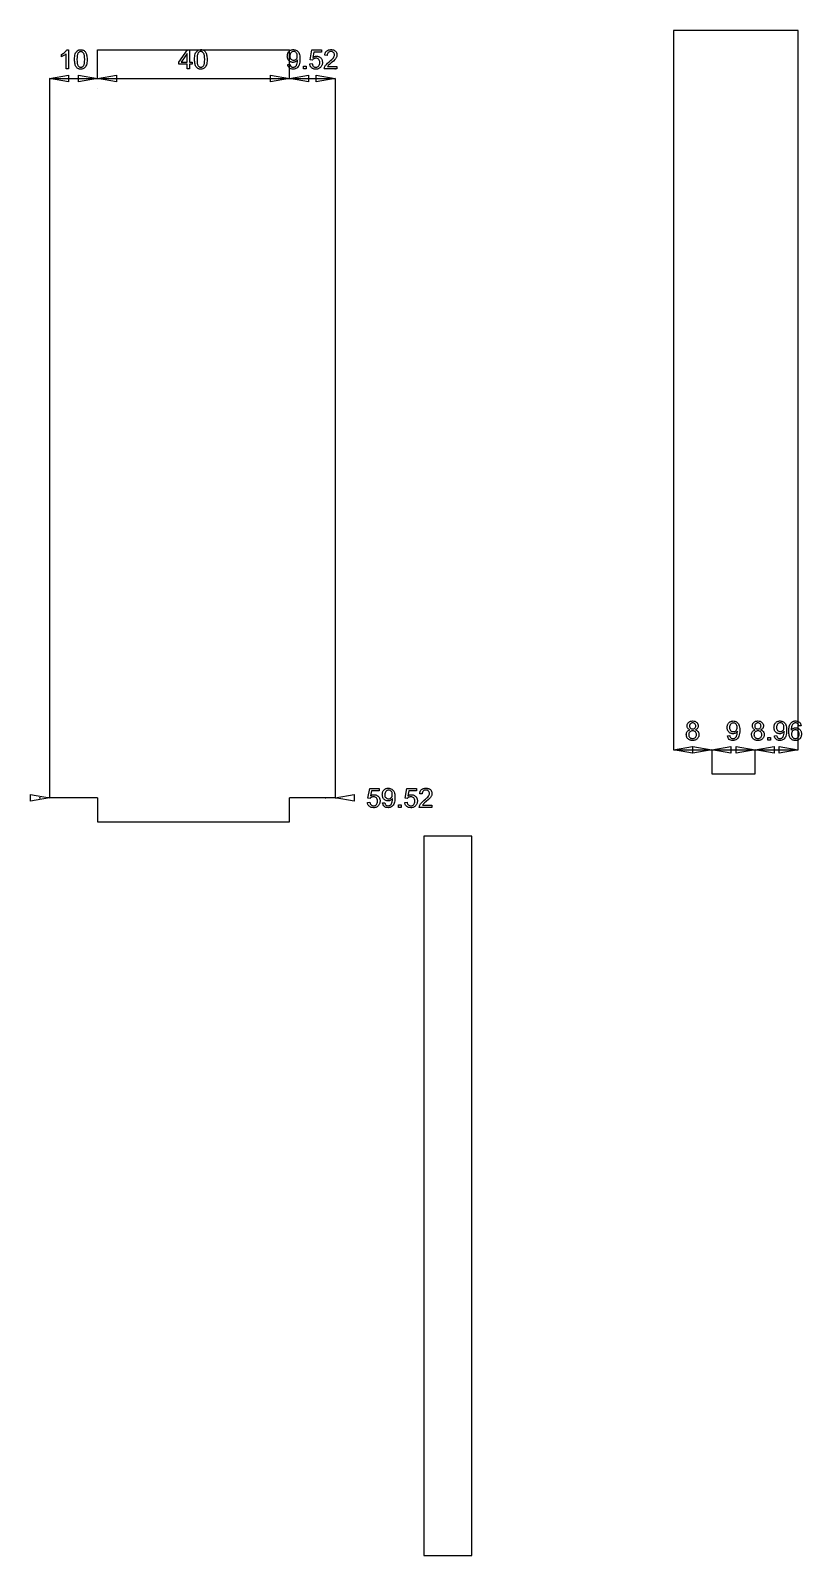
# Model space of a CAD drawing. Extents: x 314 to 1097, y 11 to 816.
# Drawn here: x 936.1 to 1096.7, y 492 to 810 of the extents above; entities that cross this region are included whole.
import ezdxf

# ---------------------------------------------------------------- set-up
doc = ezdxf.new("R2010")
doc.units = 0
doc.header["$LTSCALE"] = 10
doc.layers.add('Layer_1', color=7, linetype='CONTINUOUS')

msp = doc.modelspace()

# ---------------------------------------------------------------- linework, layer by layer
at = {"layer": 'Layer_1', "color": 7, "linetype": 'CONTINUOUS'}
for p, q in [((1070, 810), (1070, 660)), ((1095.96, 810), (1070, 810)), ((1095.96, 660), (1095.96, 810)), ((950, 800), (950, 806)), ((950, 806), (990, 806)), ((990, 800), (990, 806)), ((940, 800), (940, 650)), ((940, 800), (950, 800)), ((940, 799.99), (950, 799.99)), ((950, 800), (990, 800)), ((990, 800), (999.52, 800)), ((990, 800), (999.52, 800)), ((999.52, 800), (999.52, 650)), ((940, 798), (940, 797.99)), ((950, 797.99), (950, 798)), ((1070, 662), (1070, 662.01)), ((1078, 662.01), (1078, 662)), ((1087, 662), (1087, 662.01)), ((1095.96, 662.01), (1095.96, 662)), ((1070, 660.01), (1078, 660.01)), ((1070, 660), (1095.96, 660)), ((1078, 660), (1078, 655)), ((1078, 660), (1087, 660)), ((1087, 660.01), (1095.96, 660.01)), ((1087, 655), (1087, 660)), ((1078, 655), (1087, 655)), ((940, 650), (939.52, 650)), ((950, 650), (940, 650)), ((950, 650), (950, 645)), ((999.52, 650), (990, 650)), ((990, 645), (990, 650)), ((999.52, 650), (1000, 650)), ((950, 645), (990, 645)), ((1018, 642), (1018, 492)), ((1028, 642), (1018, 642)), ((1028, 492), (1028, 642)), ((1018, 492), (1028, 492))]:
    msp.add_line(p, q, dxfattribs=at)
at = {"layer": 'Layer_1', "color": 7, "linetype": 'CONTINUOUS', "flags": 128}
for points in [[(943.97, 801.99), (943.48, 801.99), (943.48, 805.12), (943.28, 804.95), (943.02, 804.78), (942.74, 804.63), (942.5, 804.53), (942.5, 805), (942.7, 805.1), (942.89, 805.21), (943.06, 805.34), (943.22, 805.47), (943.36, 805.61), (943.48, 805.74), (943.58, 805.87), (943.66, 806), (943.97, 806), (943.97, 801.99)], [(945.23, 803.96), (945.24, 804.3), (945.27, 804.6), (945.31, 804.87), (945.38, 805.1), (945.46, 805.31), (945.56, 805.49), (945.68, 805.64), (945.81, 805.77), (945.96, 805.87), (946.14, 805.95), (946.33, 805.99), (946.54, 806), (946.69, 806), (946.84, 805.97), (946.97, 805.93), (947.1, 805.87), (947.22, 805.8), (947.32, 805.72), (947.42, 805.62), (947.5, 805.5), (947.58, 805.37), (947.64, 805.23), (947.7, 805.07), (947.75, 804.91), (947.79, 804.72), (947.82, 804.49), (947.83, 804.24), (947.84, 803.96), (947.83, 803.63), (947.8, 803.32), (947.76, 803.06), (947.7, 802.82), (947.61, 802.62), (947.52, 802.44), (947.4, 802.29), (947.26, 802.16), (947.11, 802.05), (946.94, 801.98), (946.75, 801.93), (946.54, 801.92), (946.4, 801.93), (946.26, 801.95), (946.14, 801.98), (946.02, 802.02), (945.91, 802.08), (945.81, 802.15), (945.71, 802.24), (945.63, 802.33), (945.53, 802.47), (945.45, 802.62), (945.39, 802.8), (945.33, 802.99), (945.29, 803.2), (945.26, 803.44), (945.24, 803.69), (945.23, 803.96)], [(945.74, 803.96), (945.75, 803.51), (945.79, 803.14), (945.83, 802.99), (945.87, 802.85), (945.91, 802.74), (945.97, 802.65), (946.09, 802.51), (946.16, 802.45), (946.22, 802.4), (946.3, 802.37), (946.37, 802.34), (946.45, 802.33), (946.54, 802.32), (946.62, 802.33), (946.7, 802.34), (946.77, 802.37), (946.85, 802.41), (946.92, 802.45), (946.98, 802.51), (947.11, 802.65), (947.16, 802.74), (947.21, 802.86), (947.25, 802.99), (947.28, 803.14), (947.32, 803.51), (947.34, 803.96), (947.32, 804.41), (947.28, 804.78), (947.25, 804.94), (947.21, 805.07), (947.16, 805.18), (947.11, 805.27), (946.98, 805.41), (946.92, 805.47), (946.85, 805.52), (946.77, 805.55), (946.7, 805.58), (946.61, 805.59), (946.53, 805.6), (946.37, 805.58), (946.23, 805.53), (946.1, 805.44), (945.99, 805.31), (945.93, 805.21), (945.88, 805.09), (945.84, 804.95), (945.8, 804.79), (945.77, 804.61), (945.75, 804.41), (945.74, 803.96)], [(968.7, 802), (968.7, 802.96), (966.96, 802.96), (966.96, 803.41), (968.79, 806), (969.19, 806), (969.19, 803.41), (969.73, 803.41), (969.73, 802.96), (969.19, 802.96), (969.19, 802), (968.7, 802)], [(968.7, 803.41), (968.7, 805.21), (967.45, 803.41), (968.7, 803.41)], [(970.23, 803.97), (970.24, 804.31), (970.27, 804.61), (970.31, 804.88), (970.38, 805.11), (970.46, 805.32), (970.56, 805.5), (970.68, 805.65), (970.81, 805.78), (970.96, 805.88), (971.14, 805.96), (971.33, 806), (971.54, 806.02), (971.69, 806.01), (971.84, 805.98), (971.97, 805.94), (972.1, 805.89), (972.22, 805.81), (972.32, 805.73), (972.42, 805.63), (972.5, 805.51), (972.58, 805.38), (972.64, 805.24), (972.7, 805.09), (972.75, 804.92), (972.79, 804.73), (972.82, 804.51), (972.83, 804.25), (972.84, 803.97), (972.83, 803.64), (972.8, 803.34), (972.76, 803.07), (972.7, 802.84), (972.61, 802.63), (972.52, 802.45), (972.4, 802.3), (972.26, 802.17), (972.11, 802.06), (971.94, 801.99), (971.75, 801.95), (971.54, 801.93), (971.4, 801.94), (971.26, 801.96), (971.14, 801.99), (971.02, 802.04), (970.91, 802.09), (970.81, 802.17), (970.71, 802.25), (970.63, 802.35), (970.53, 802.48), (970.45, 802.64), (970.39, 802.81), (970.33, 803), (970.29, 803.22), (970.26, 803.45), (970.24, 803.7), (970.23, 803.97)], [(970.74, 803.97), (970.75, 803.52), (970.79, 803.15), (970.83, 803), (970.87, 802.87), (970.91, 802.75), (970.97, 802.66), (971.09, 802.52), (971.16, 802.46), (971.22, 802.42), (971.3, 802.38), (971.37, 802.36), (971.45, 802.34), (971.54, 802.34), (971.62, 802.34), (971.7, 802.36), (971.77, 802.38), (971.85, 802.42), (971.92, 802.46), (971.98, 802.52), (972.11, 802.66), (972.16, 802.76), (972.21, 802.87), (972.25, 803), (972.28, 803.15), (972.32, 803.52), (972.34, 803.97), (972.32, 804.43), (972.28, 804.79), (972.25, 804.95), (972.21, 805.08), (972.16, 805.19), (972.11, 805.29), (971.98, 805.43), (971.92, 805.48), (971.85, 805.53), (971.77, 805.56), (971.7, 805.59), (971.61, 805.6), (971.53, 805.61), (971.37, 805.59), (971.23, 805.54), (971.1, 805.45), (970.99, 805.32), (970.93, 805.22), (970.88, 805.1), (970.84, 804.96), (970.8, 804.8), (970.77, 804.62), (970.75, 804.43), (970.74, 803.97)], [(989.63, 802.92), (990.1, 802.97), (990.14, 802.81), (990.19, 802.68), (990.25, 802.57), (990.33, 802.49), (990.42, 802.42), (990.52, 802.37), (990.64, 802.34), (990.76, 802.34), (990.87, 802.34), (990.98, 802.36), (991.07, 802.39), (991.16, 802.44), (991.24, 802.5), (991.31, 802.56), (991.38, 802.63), (991.44, 802.72), (991.49, 802.81), (991.54, 802.92), (991.62, 803.18), (991.68, 803.48), (991.7, 803.78), (991.69, 803.88), (991.61, 803.77), (991.52, 803.67), (991.41, 803.58), (991.29, 803.5), (991.16, 803.44), (991.03, 803.39), (990.88, 803.37), (990.74, 803.36), (990.62, 803.36), (990.5, 803.38), (990.39, 803.41), (990.28, 803.45), (990.18, 803.5), (990.08, 803.56), (989.99, 803.63), (989.9, 803.72), (989.82, 803.81), (989.75, 803.91), (989.69, 804.02), (989.64, 804.13), (989.6, 804.26), (989.58, 804.39), (989.56, 804.52), (989.55, 804.67), (989.56, 804.81), (989.58, 804.96), (989.6, 805.09), (989.64, 805.21), (989.69, 805.33), (989.76, 805.44), (989.83, 805.55), (989.91, 805.65), (990.01, 805.73), (990.1, 805.81), (990.21, 805.87), (990.32, 805.92), (990.43, 805.96), (990.55, 805.99), (990.68, 806.01), (990.81, 806.02), (991, 806), (991.19, 805.96), (991.36, 805.9), (991.53, 805.81), (991.68, 805.69), (991.81, 805.55), (991.92, 805.39), (992.02, 805.21), (992.09, 804.99), (992.14, 804.73), (992.17, 804.43), (992.18, 804.08), (992.17, 803.72), (992.14, 803.39), (992.09, 803.11), (992.02, 802.86), (991.92, 802.65), (991.81, 802.46), (991.68, 802.3), (991.52, 802.17), (991.35, 802.07), (991.17, 801.99), (990.97, 801.95), (990.75, 801.93), (990.53, 801.95), (990.33, 802), (990.14, 802.08), (989.99, 802.19), (989.85, 802.34), (989.75, 802.51), (989.67, 802.7), (989.63, 802.92)], [(991.64, 804.69), (991.62, 804.89), (991.58, 805.07), (991.51, 805.23), (991.41, 805.36), (991.3, 805.47), (991.17, 805.55), (991.02, 805.59), (990.87, 805.61), (990.71, 805.59), (990.57, 805.54), (990.43, 805.46), (990.3, 805.34), (990.2, 805.2), (990.12, 805.04), (990.07, 804.85), (990.06, 804.65), (990.07, 804.47), (990.12, 804.3), (990.19, 804.16), (990.29, 804.03), (990.41, 803.92), (990.55, 803.85), (990.7, 803.8), (990.86, 803.79), (991.02, 803.8), (991.17, 803.85), (991.3, 803.92), (991.42, 804.03), (991.52, 804.16), (991.58, 804.31), (991.62, 804.49), (991.64, 804.69)], [(994.21, 803.05), (994.73, 803.09), (994.77, 802.91), (994.83, 802.76), (994.9, 802.63), (995, 802.53), (995.11, 802.44), (995.23, 802.38), (995.36, 802.35), (995.5, 802.34), (995.67, 802.35), (995.83, 802.4), (995.97, 802.49), (996.1, 802.6), (996.21, 802.75), (996.28, 802.91), (996.33, 803.1), (996.35, 803.31), (996.33, 803.51), (996.29, 803.69), (996.21, 803.84), (996.11, 803.98), (995.98, 804.08), (995.84, 804.16), (995.67, 804.2), (995.49, 804.22), (995.38, 804.21), (995.27, 804.19), (995.16, 804.16), (995.06, 804.11), (994.97, 804.05), (994.89, 803.99), (994.82, 803.91), (994.76, 803.83), (994.3, 803.89), (994.69, 805.95), (996.68, 805.95), (996.68, 805.48), (995.08, 805.48), (994.87, 804.4), (995.05, 804.51), (995.24, 804.59), (995.43, 804.64), (995.62, 804.65), (995.75, 804.65), (995.87, 804.63), (995.99, 804.6), (996.11, 804.56), (996.21, 804.51), (996.32, 804.45), (996.41, 804.37), (996.51, 804.29), (996.59, 804.2), (996.66, 804.09), (996.73, 803.99), (996.78, 803.87), (996.82, 803.75), (996.84, 803.63), (996.86, 803.5), (996.87, 803.36), (996.86, 803.22), (996.85, 803.09), (996.82, 802.97), (996.79, 802.85), (996.74, 802.73), (996.69, 802.62), (996.62, 802.52), (996.55, 802.42), (996.45, 802.3), (996.34, 802.2), (996.22, 802.12), (996.09, 802.05), (995.96, 802), (995.81, 801.96), (995.66, 801.94), (995.5, 801.93), (995.24, 801.95), (995.12, 801.97), (995, 802.01), (994.9, 802.05), (994.79, 802.1), (994.7, 802.17), (994.61, 802.24), (994.53, 802.32), (994.45, 802.4), (994.39, 802.49), (994.34, 802.59), (994.29, 802.7), (994.26, 802.81), (994.23, 802.92), (994.21, 803.05)], [(999.9, 802.47), (999.9, 802), (997.26, 802), (997.27, 802.17), (997.32, 802.34), (997.37, 802.48), (997.45, 802.61), (997.54, 802.74), (997.64, 802.87), (997.76, 803.01), (997.91, 803.16), (998.28, 803.48), (998.58, 803.73), (998.83, 803.96), (999.02, 804.16), (999.16, 804.33), (999.26, 804.48), (999.34, 804.63), (999.38, 804.78), (999.39, 804.92), (999.38, 805.06), (999.34, 805.19), (999.28, 805.3), (999.18, 805.41), (999.07, 805.5), (998.94, 805.56), (998.8, 805.6), (998.64, 805.61), (998.47, 805.6), (998.32, 805.56), (998.19, 805.49), (998.07, 805.4), (997.98, 805.28), (997.91, 805.14), (997.87, 804.99), (997.86, 804.81), (997.35, 804.86), (997.37, 805), (997.4, 805.13), (997.43, 805.25), (997.48, 805.36), (997.53, 805.46), (997.59, 805.56), (997.66, 805.64), (997.74, 805.72), (997.83, 805.79), (997.93, 805.85), (998.03, 805.9), (998.14, 805.94), (998.26, 805.97), (998.38, 806), (998.65, 806.02), (998.79, 806.01), (998.92, 806), (999.05, 805.97), (999.17, 805.94), (999.28, 805.89), (999.38, 805.84), (999.47, 805.77), (999.56, 805.7), (999.64, 805.61), (999.71, 805.53), (999.77, 805.44), (999.81, 805.34), (999.85, 805.24), (999.88, 805.13), (999.89, 805.02), (999.9, 804.91), (999.89, 804.79), (999.87, 804.67), (999.84, 804.55), (999.8, 804.43), (999.74, 804.32), (999.67, 804.2), (999.58, 804.07), (999.47, 803.95), (999.17, 803.64), (998.72, 803.24), (998.35, 802.93), (998.15, 802.74), (998.03, 802.61), (997.94, 802.47), (999.9, 802.47)], [(992.94, 802), (992.94, 802.56), (993.5, 802.56), (993.5, 802), (992.94, 802)], [(940, 799.99), (943.94, 800.68), (943.94, 799.29), (940, 799.99)], [(950, 799.99), (946.06, 799.29), (946.06, 800.68), (950, 799.99)], [(950, 800), (953.94, 800.69), (953.94, 799.31), (950, 800)], [(990, 800), (986.06, 799.31), (986.06, 800.69), (990, 800)], [(990, 800), (993.94, 800.69), (993.94, 799.31), (990, 800)], [(999.52, 800), (995.58, 799.31), (995.58, 800.69), (999.52, 800)], [(1073.43, 664.18), (1073.29, 664.24), (1073.17, 664.31), (1073.06, 664.4), (1072.98, 664.5), (1072.92, 664.6), (1072.87, 664.72), (1072.84, 664.85), (1072.83, 664.99), (1072.84, 665.1), (1072.85, 665.2), (1072.88, 665.3), (1072.91, 665.39), (1072.96, 665.48), (1073.01, 665.57), (1073.07, 665.65), (1073.15, 665.73), (1073.23, 665.8), (1073.32, 665.86), (1073.41, 665.91), (1073.51, 665.95), (1073.62, 665.98), (1073.73, 666), (1073.98, 666.02), (1074.23, 666), (1074.35, 665.98), (1074.45, 665.95), (1074.56, 665.9), (1074.65, 665.85), (1074.74, 665.79), (1074.83, 665.72), (1074.9, 665.64), (1074.97, 665.56), (1075.02, 665.47), (1075.06, 665.38), (1075.1, 665.29), (1075.12, 665.19), (1075.14, 665.09), (1075.14, 664.98), (1075.14, 664.84), (1075.11, 664.72), (1075.06, 664.6), (1075, 664.49), (1074.92, 664.4), (1074.81, 664.31), (1074.69, 664.24), (1074.56, 664.18), (1074.73, 664.11), (1074.88, 664.02), (1075.01, 663.91), (1075.12, 663.79), (1075.2, 663.65), (1075.26, 663.5), (1075.3, 663.33), (1075.31, 663.15), (1075.3, 663.02), (1075.29, 662.9), (1075.26, 662.79), (1075.22, 662.68), (1075.17, 662.57), (1075.1, 662.47), (1075.03, 662.38), (1074.95, 662.29), (1074.85, 662.21), (1074.75, 662.14), (1074.64, 662.08), (1074.53, 662.03), (1074.4, 661.99), (1074.27, 661.96), (1074.13, 661.94), (1073.99, 661.94), (1073.85, 661.94), (1073.71, 661.96), (1073.58, 661.99), (1073.46, 662.03), (1073.34, 662.08), (1073.23, 662.14), (1073.13, 662.21), (1073.04, 662.29), (1072.95, 662.38), (1072.88, 662.48), (1072.81, 662.58), (1072.76, 662.68), (1072.72, 662.8), (1072.7, 662.91), (1072.68, 663.04), (1072.67, 663.16), (1072.68, 663.35), (1072.72, 663.52), (1072.78, 663.68), (1072.87, 663.82), (1072.98, 663.94), (1073.11, 664.04), (1073.26, 664.12), (1073.43, 664.18)], [(1073.34, 665.01), (1073.35, 664.87), (1073.38, 664.75), (1073.44, 664.64), (1073.52, 664.54), (1073.62, 664.47), (1073.73, 664.41), (1073.85, 664.38), (1073.99, 664.36), (1074.13, 664.38), (1074.25, 664.41), (1074.36, 664.46), (1074.46, 664.54), (1074.54, 664.64), (1074.59, 664.74), (1074.63, 664.86), (1074.64, 664.98), (1074.63, 665.11), (1074.59, 665.23), (1074.53, 665.34), (1074.45, 665.44), (1074.35, 665.52), (1074.24, 665.57), (1074.12, 665.61), (1073.99, 665.62), (1073.85, 665.61), (1073.73, 665.57), (1073.62, 665.52), (1073.52, 665.44), (1073.44, 665.34), (1073.38, 665.24), (1073.35, 665.13), (1073.34, 665.01)], [(1081.25, 662.92), (1081.72, 662.97), (1081.76, 662.81), (1081.81, 662.68), (1081.88, 662.57), (1081.95, 662.49), (1082.04, 662.42), (1082.15, 662.37), (1082.26, 662.34), (1082.39, 662.34), (1082.5, 662.34), (1082.6, 662.36), (1082.7, 662.39), (1082.78, 662.44), (1082.87, 662.5), (1082.94, 662.56), (1083.01, 662.63), (1083.06, 662.72), (1083.12, 662.81), (1083.16, 662.92), (1083.25, 663.18), (1083.3, 663.48), (1083.32, 663.78), (1083.32, 663.88), (1083.24, 663.77), (1083.14, 663.67), (1083.04, 663.58), (1082.91, 663.5), (1082.78, 663.44), (1082.65, 663.39), (1082.51, 663.37), (1082.36, 663.36), (1082.24, 663.36), (1082.12, 663.38), (1082.01, 663.41), (1081.9, 663.45), (1081.8, 663.5), (1081.7, 663.56), (1081.61, 663.63), (1081.52, 663.72), (1081.44, 663.81), (1081.37, 663.91), (1081.31, 664.02), (1081.26, 664.13), (1081.23, 664.26), (1081.2, 664.39), (1081.18, 664.52), (1081.18, 664.67), (1081.18, 664.81), (1081.2, 664.96), (1081.23, 665.09), (1081.27, 665.21), (1081.32, 665.33), (1081.38, 665.44), (1081.45, 665.55), (1081.54, 665.65), (1081.63, 665.73), (1081.73, 665.81), (1081.83, 665.87), (1081.94, 665.92), (1082.06, 665.96), (1082.18, 665.99), (1082.3, 666.01), (1082.44, 666.02), (1082.63, 666), (1082.81, 665.96), (1082.98, 665.9), (1083.15, 665.81), (1083.3, 665.69), (1083.43, 665.55), (1083.55, 665.39), (1083.64, 665.21), (1083.71, 664.99), (1083.77, 664.73), (1083.8, 664.43), (1083.81, 664.08), (1083.8, 663.72), (1083.77, 663.39), (1083.71, 663.11), (1083.64, 662.86), (1083.55, 662.65), (1083.43, 662.46), (1083.3, 662.3), (1083.15, 662.17), (1082.98, 662.07), (1082.79, 661.99), (1082.59, 661.95), (1082.38, 661.93), (1082.15, 661.95), (1081.95, 662), (1081.77, 662.08), (1081.61, 662.19), (1081.48, 662.34), (1081.37, 662.51), (1081.3, 662.7), (1081.25, 662.92)], [(1083.26, 664.69), (1083.25, 664.89), (1083.21, 665.07), (1083.14, 665.23), (1083.04, 665.36), (1082.92, 665.47), (1082.79, 665.55), (1082.65, 665.59), (1082.5, 665.61), (1082.34, 665.59), (1082.19, 665.54), (1082.05, 665.46), (1081.93, 665.34), (1081.82, 665.2), (1081.74, 665.04), (1081.7, 664.85), (1081.68, 664.65), (1081.7, 664.47), (1081.74, 664.3), (1081.81, 664.16), (1081.91, 664.03), (1082.04, 663.92), (1082.17, 663.85), (1082.32, 663.8), (1082.48, 663.79), (1082.65, 663.8), (1082.79, 663.85), (1082.93, 663.92), (1083.04, 664.03), (1083.14, 664.16), (1083.21, 664.31), (1083.25, 664.49), (1083.26, 664.69)], [(1087.03, 664.18), (1086.89, 664.24), (1086.76, 664.31), (1086.66, 664.4), (1086.58, 664.5), (1086.51, 664.6), (1086.47, 664.72), (1086.44, 664.85), (1086.43, 664.99), (1086.43, 665.1), (1086.45, 665.2), (1086.47, 665.3), (1086.51, 665.39), (1086.55, 665.48), (1086.61, 665.57), (1086.67, 665.65), (1086.74, 665.73), (1086.82, 665.8), (1086.91, 665.86), (1087.01, 665.91), (1087.11, 665.95), (1087.22, 665.98), (1087.33, 666), (1087.58, 666.02), (1087.83, 666), (1087.94, 665.98), (1088.05, 665.95), (1088.15, 665.9), (1088.25, 665.85), (1088.34, 665.79), (1088.42, 665.72), (1088.5, 665.64), (1088.56, 665.56), (1088.62, 665.47), (1088.66, 665.38), (1088.7, 665.29), (1088.72, 665.19), (1088.74, 665.09), (1088.74, 664.98), (1088.73, 664.84), (1088.7, 664.72), (1088.66, 664.6), (1088.59, 664.49), (1088.51, 664.4), (1088.41, 664.31), (1088.29, 664.24), (1088.15, 664.18), (1088.32, 664.11), (1088.48, 664.02), (1088.6, 663.91), (1088.71, 663.79), (1088.8, 663.65), (1088.86, 663.5), (1088.89, 663.33), (1088.9, 663.15), (1088.9, 663.02), (1088.88, 662.9), (1088.85, 662.79), (1088.81, 662.68), (1088.76, 662.57), (1088.7, 662.47), (1088.63, 662.38), (1088.54, 662.29), (1088.45, 662.21), (1088.35, 662.14), (1088.24, 662.08), (1088.12, 662.03), (1088, 661.99), (1087.87, 661.96), (1087.73, 661.94), (1087.59, 661.94), (1087.44, 661.94), (1087.3, 661.96), (1087.17, 661.99), (1087.05, 662.03), (1086.94, 662.08), (1086.83, 662.14), (1086.73, 662.21), (1086.63, 662.29), (1086.55, 662.38), (1086.47, 662.48), (1086.41, 662.58), (1086.36, 662.68), (1086.32, 662.8), (1086.29, 662.91), (1086.27, 663.04), (1086.27, 663.16), (1086.28, 663.35), (1086.32, 663.52), (1086.38, 663.68), (1086.47, 663.82), (1086.58, 663.94), (1086.71, 664.04), (1086.86, 664.12), (1087.03, 664.18)], [(1086.93, 665.01), (1086.94, 664.87), (1086.98, 664.75), (1087.03, 664.64), (1087.11, 664.54), (1087.21, 664.47), (1087.32, 664.41), (1087.45, 664.38), (1087.59, 664.36), (1087.72, 664.38), (1087.85, 664.41), (1087.96, 664.46), (1088.05, 664.54), (1088.13, 664.64), (1088.19, 664.74), (1088.22, 664.86), (1088.24, 664.98), (1088.22, 665.11), (1088.19, 665.23), (1088.13, 665.34), (1088.05, 665.44), (1087.95, 665.52), (1087.84, 665.57), (1087.72, 665.61), (1087.58, 665.62), (1087.45, 665.61), (1087.33, 665.57), (1087.22, 665.52), (1087.12, 665.44), (1087.04, 665.34), (1086.98, 665.24), (1086.94, 665.13), (1086.93, 665.01)], [(1091.01, 662.93), (1091.48, 662.98), (1091.52, 662.82), (1091.57, 662.69), (1091.63, 662.58), (1091.71, 662.49), (1091.8, 662.43), (1091.9, 662.38), (1092.02, 662.35), (1092.14, 662.34), (1092.25, 662.35), (1092.36, 662.37), (1092.45, 662.4), (1092.54, 662.45), (1092.62, 662.5), (1092.7, 662.57), (1092.76, 662.64), (1092.82, 662.72), (1092.87, 662.82), (1092.92, 662.93), (1093, 663.19), (1093.06, 663.49), (1093.08, 663.79), (1093.07, 663.89), (1092.99, 663.78), (1092.9, 663.68), (1092.79, 663.59), (1092.67, 663.51), (1092.54, 663.45), (1092.41, 663.4), (1092.26, 663.37), (1092.12, 663.36), (1092, 663.37), (1091.88, 663.39), (1091.77, 663.41), (1091.66, 663.45), (1091.56, 663.5), (1091.46, 663.57), (1091.37, 663.64), (1091.28, 663.72), (1091.2, 663.82), (1091.13, 663.92), (1091.07, 664.03), (1091.02, 664.14), (1090.98, 664.26), (1090.96, 664.39), (1090.94, 664.53), (1090.93, 664.67), (1090.94, 664.82), (1090.96, 664.96), (1090.98, 665.1), (1091.02, 665.22), (1091.07, 665.34), (1091.14, 665.45), (1091.21, 665.56), (1091.29, 665.65), (1091.39, 665.74), (1091.48, 665.81), (1091.59, 665.88), (1091.7, 665.93), (1091.81, 665.97), (1091.93, 666), (1092.06, 666.02), (1092.19, 666.02), (1092.38, 666.01), (1092.57, 665.97), (1092.74, 665.91), (1092.91, 665.81), (1093.06, 665.7), (1093.19, 665.56), (1093.3, 665.4), (1093.4, 665.21), (1093.47, 665), (1093.52, 664.74), (1093.55, 664.44), (1093.56, 664.09), (1093.55, 663.72), (1093.52, 663.4), (1093.47, 663.11), (1093.4, 662.87), (1093.3, 662.65), (1093.19, 662.47), (1093.06, 662.31), (1092.9, 662.18), (1092.73, 662.07), (1092.55, 662), (1092.35, 661.95), (1092.13, 661.94), (1091.91, 661.95), (1091.71, 662), (1091.52, 662.09), (1091.37, 662.2), (1091.23, 662.34), (1091.13, 662.51), (1091.05, 662.71), (1091.01, 662.93)], [(1093.02, 664.7), (1093, 664.9), (1092.96, 665.08), (1092.89, 665.23), (1092.79, 665.37), (1092.68, 665.48), (1092.55, 665.55), (1092.4, 665.6), (1092.25, 665.62), (1092.09, 665.6), (1091.95, 665.55), (1091.81, 665.47), (1091.68, 665.35), (1091.58, 665.21), (1091.5, 665.04), (1091.45, 664.86), (1091.44, 664.66), (1091.45, 664.47), (1091.5, 664.31), (1091.57, 664.16), (1091.67, 664.04), (1091.79, 663.93), (1091.93, 663.86), (1092.08, 663.81), (1092.24, 663.8), (1092.4, 663.81), (1092.55, 663.86), (1092.68, 663.93), (1092.8, 664.04), (1092.9, 664.17), (1092.96, 664.32), (1093.01, 664.5), (1093.02, 664.7)], [(1096.59, 665.03), (1096.1, 664.99), (1096.07, 665.12), (1096.02, 665.24), (1095.97, 665.33), (1095.92, 665.41), (1095.81, 665.5), (1095.69, 665.57), (1095.57, 665.61), (1095.43, 665.62), (1095.31, 665.61), (1095.21, 665.59), (1095.11, 665.55), (1095.01, 665.49), (1094.9, 665.39), (1094.81, 665.28), (1094.72, 665.15), (1094.65, 664.99), (1094.59, 664.82), (1094.55, 664.6), (1094.52, 664.35), (1094.51, 664.07), (1094.6, 664.2), (1094.71, 664.31), (1094.82, 664.4), (1094.94, 664.47), (1095.07, 664.53), (1095.21, 664.57), (1095.34, 664.59), (1095.48, 664.6), (1095.6, 664.6), (1095.72, 664.58), (1095.83, 664.55), (1095.93, 664.51), (1096.04, 664.46), (1096.13, 664.4), (1096.23, 664.32), (1096.32, 664.24), (1096.4, 664.15), (1096.47, 664.05), (1096.53, 663.94), (1096.58, 663.83), (1096.61, 663.71), (1096.64, 663.58), (1096.66, 663.45), (1096.66, 663.31), (1096.65, 663.12), (1096.62, 662.94), (1096.57, 662.77), (1096.5, 662.61), (1096.41, 662.45), (1096.31, 662.32), (1096.19, 662.21), (1096.05, 662.11), (1095.91, 662.04), (1095.75, 661.98), (1095.58, 661.95), (1095.41, 661.94), (1095.26, 661.95), (1095.12, 661.97), (1094.98, 662), (1094.85, 662.05), (1094.73, 662.12), (1094.62, 662.19), (1094.51, 662.28), (1094.41, 662.39), (1094.32, 662.51), (1094.24, 662.65), (1094.17, 662.81), (1094.12, 662.99), (1094.07, 663.18), (1094.04, 663.4), (1094.03, 663.63), (1094.02, 663.88), (1094.03, 664.16), (1094.05, 664.42), (1094.08, 664.66), (1094.13, 664.88), (1094.19, 665.08), (1094.26, 665.26), (1094.35, 665.42), (1094.45, 665.56), (1094.55, 665.67), (1094.65, 665.77), (1094.77, 665.84), (1094.89, 665.91), (1095.02, 665.96), (1095.16, 665.99), (1095.3, 666.02), (1095.46, 666.02), (1095.68, 666.01), (1095.88, 665.96), (1096.07, 665.87), (1096.23, 665.76), (1096.36, 665.61), (1096.47, 665.44), (1096.55, 665.25), (1096.59, 665.03)], [(1073.18, 663.16), (1073.18, 663.06), (1073.2, 662.95), (1073.23, 662.85), (1073.28, 662.75), (1073.33, 662.66), (1073.4, 662.58), (1073.48, 662.51), (1073.57, 662.45), (1073.67, 662.4), (1073.78, 662.37), (1073.88, 662.35), (1074, 662.34), (1074.16, 662.36), (1074.32, 662.4), (1074.45, 662.47), (1074.58, 662.57), (1074.68, 662.69), (1074.75, 662.83), (1074.79, 662.98), (1074.81, 663.14), (1074.79, 663.31), (1074.75, 663.47), (1074.67, 663.61), (1074.57, 663.73), (1074.44, 663.83), (1074.3, 663.91), (1074.15, 663.95), (1073.98, 663.96), (1073.81, 663.95), (1073.66, 663.91), (1073.53, 663.83), (1073.41, 663.73), (1073.31, 663.61), (1073.23, 663.48), (1073.19, 663.33), (1073.18, 663.16)], [(1086.77, 663.16), (1086.78, 663.06), (1086.8, 662.95), (1086.83, 662.85), (1086.87, 662.75), (1086.93, 662.66), (1087, 662.58), (1087.08, 662.51), (1087.17, 662.45), (1087.27, 662.4), (1087.37, 662.37), (1087.48, 662.35), (1087.59, 662.34), (1087.76, 662.36), (1087.91, 662.4), (1088.05, 662.47), (1088.17, 662.57), (1088.27, 662.69), (1088.34, 662.83), (1088.39, 662.98), (1088.4, 663.14), (1088.39, 663.31), (1088.34, 663.47), (1088.27, 663.61), (1088.17, 663.73), (1088.04, 663.83), (1087.9, 663.91), (1087.75, 663.95), (1087.58, 663.96), (1087.41, 663.95), (1087.26, 663.91), (1087.12, 663.83), (1087, 663.73), (1086.9, 663.61), (1086.83, 663.48), (1086.79, 663.33), (1086.77, 663.16)], [(1089.66, 662.01), (1089.66, 662.57), (1090.22, 662.57), (1090.22, 662.01), (1089.66, 662.01)], [(1094.59, 663.3), (1094.59, 663.18), (1094.61, 663.05), (1094.65, 662.93), (1094.69, 662.82), (1094.75, 662.71), (1094.82, 662.61), (1094.9, 662.53), (1094.99, 662.46), (1095.09, 662.41), (1095.19, 662.37), (1095.3, 662.35), (1095.4, 662.34), (1095.55, 662.36), (1095.69, 662.41), (1095.82, 662.48), (1095.94, 662.59), (1096.03, 662.73), (1096.1, 662.89), (1096.15, 663.07), (1096.16, 663.28), (1096.15, 663.47), (1096.1, 663.65), (1096.04, 663.8), (1095.94, 663.93), (1095.82, 664.03), (1095.69, 664.11), (1095.54, 664.15), (1095.38, 664.17), (1095.22, 664.15), (1095.07, 664.11), (1094.94, 664.03), (1094.82, 663.93), (1094.72, 663.8), (1094.64, 663.65), (1094.6, 663.49), (1094.59, 663.3)], [(1070, 660.01), (1073.94, 660.7), (1073.94, 659.31), (1070, 660.01)], [(1078, 660.01), (1074.06, 659.31), (1074.06, 660.7), (1078, 660.01)], [(1078, 660), (1081.94, 660.69), (1081.94, 659.31), (1078, 660)], [(1087, 660), (1083.06, 659.31), (1083.06, 660.69), (1087, 660)], [(1087, 660.01), (1090.94, 660.7), (1090.94, 659.31), (1087, 660.01)], [(1095.96, 660.01), (1092.02, 659.31), (1092.02, 660.7), (1095.96, 660.01)], [(1006.23, 649.05), (1006.75, 649.09), (1006.79, 648.91), (1006.84, 648.76), (1006.92, 648.63), (1007.01, 648.53), (1007.12, 648.44), (1007.24, 648.38), (1007.38, 648.35), (1007.52, 648.34), (1007.69, 648.35), (1007.84, 648.4), (1007.99, 648.49), (1008.12, 648.6), (1008.22, 648.75), (1008.3, 648.91), (1008.35, 649.1), (1008.36, 649.31), (1008.35, 649.51), (1008.3, 649.69), (1008.23, 649.84), (1008.13, 649.98), (1008, 650.08), (1007.85, 650.16), (1007.69, 650.2), (1007.51, 650.22), (1007.39, 650.21), (1007.28, 650.19), (1007.18, 650.16), (1007.08, 650.11), (1006.99, 650.05), (1006.91, 649.99), (1006.84, 649.91), (1006.78, 649.83), (1006.32, 649.89), (1006.71, 651.95), (1008.7, 651.95), (1008.7, 651.48), (1007.1, 651.48), (1006.88, 650.4), (1007.07, 650.51), (1007.25, 650.59), (1007.44, 650.64), (1007.64, 650.65), (1007.77, 650.65), (1007.89, 650.63), (1008.01, 650.6), (1008.12, 650.56), (1008.23, 650.51), (1008.33, 650.45), (1008.43, 650.37), (1008.52, 650.29), (1008.61, 650.2), (1008.68, 650.09), (1008.74, 649.99), (1008.79, 649.87), (1008.83, 649.75), (1008.86, 649.63), (1008.88, 649.5), (1008.88, 649.36), (1008.88, 649.22), (1008.86, 649.09), (1008.84, 648.97), (1008.8, 648.85), (1008.76, 648.73), (1008.71, 648.62), (1008.64, 648.52), (1008.57, 648.42), (1008.47, 648.3), (1008.36, 648.2), (1008.24, 648.12), (1008.11, 648.05), (1007.98, 648), (1007.83, 647.96), (1007.68, 647.94), (1007.52, 647.93), (1007.26, 647.95), (1007.14, 647.97), (1007.02, 648.01), (1006.91, 648.05), (1006.81, 648.1), (1006.72, 648.17), (1006.63, 648.24), (1006.54, 648.32), (1006.47, 648.4), (1006.41, 648.49), (1006.36, 648.59), (1006.31, 648.7), (1006.27, 648.81), (1006.25, 648.92), (1006.23, 649.05)], [(1009.41, 648.92), (1009.89, 648.97), (1009.92, 648.81), (1009.97, 648.68), (1010.04, 648.57), (1010.11, 648.49), (1010.21, 648.42), (1010.31, 648.37), (1010.42, 648.34), (1010.55, 648.34), (1010.66, 648.34), (1010.76, 648.36), (1010.86, 648.39), (1010.95, 648.44), (1011.03, 648.5), (1011.1, 648.56), (1011.17, 648.63), (1011.23, 648.72), (1011.28, 648.81), (1011.33, 648.92), (1011.41, 649.18), (1011.46, 649.48), (1011.48, 649.78), (1011.48, 649.88), (1011.4, 649.77), (1011.3, 649.67), (1011.2, 649.58), (1011.08, 649.5), (1010.95, 649.44), (1010.81, 649.39), (1010.67, 649.37), (1010.52, 649.36), (1010.4, 649.36), (1010.29, 649.38), (1010.17, 649.41), (1010.07, 649.45), (1009.96, 649.5), (1009.86, 649.56), (1009.77, 649.63), (1009.68, 649.72), (1009.6, 649.81), (1009.53, 649.91), (1009.47, 650.02), (1009.43, 650.13), (1009.39, 650.26), (1009.36, 650.39), (1009.35, 650.52), (1009.34, 650.67), (1009.35, 650.81), (1009.36, 650.96), (1009.39, 651.09), (1009.43, 651.21), (1009.48, 651.33), (1009.54, 651.44), (1009.61, 651.55), (1009.7, 651.65), (1009.79, 651.73), (1009.89, 651.81), (1009.99, 651.87), (1010.1, 651.92), (1010.22, 651.96), (1010.34, 651.99), (1010.47, 652.01), (1010.6, 652.02), (1010.79, 652), (1010.97, 651.96), (1011.15, 651.9), (1011.31, 651.81), (1011.46, 651.69), (1011.6, 651.55), (1011.71, 651.39), (1011.8, 651.21), (1011.88, 650.99), (1011.93, 650.73), (1011.96, 650.43), (1011.97, 650.08), (1011.96, 649.72), (1011.93, 649.39), (1011.88, 649.11), (1011.8, 648.86), (1011.71, 648.65), (1011.6, 648.46), (1011.46, 648.3), (1011.31, 648.17), (1011.14, 648.07), (1010.95, 647.99), (1010.75, 647.95), (1010.54, 647.93), (1010.31, 647.95), (1010.11, 648), (1009.93, 648.08), (1009.77, 648.19), (1009.64, 648.34), (1009.53, 648.51), (1009.46, 648.7), (1009.41, 648.92)], [(1014, 649.05), (1014.52, 649.09), (1014.55, 648.91), (1014.61, 648.76), (1014.69, 648.63), (1014.78, 648.53), (1014.89, 648.44), (1015.01, 648.38), (1015.14, 648.35), (1015.29, 648.34), (1015.46, 648.35), (1015.61, 648.4), (1015.76, 648.49), (1015.89, 648.6), (1015.99, 648.75), (1016.07, 648.91), (1016.12, 649.1), (1016.13, 649.31), (1016.12, 649.51), (1016.07, 649.69), (1016, 649.84), (1015.89, 649.98), (1015.77, 650.08), (1015.62, 650.16), (1015.46, 650.2), (1015.28, 650.22), (1015.16, 650.21), (1015.05, 650.19), (1014.95, 650.16), (1014.85, 650.11), (1014.76, 650.05), (1014.68, 649.99), (1014.61, 649.91), (1014.55, 649.83), (1014.09, 649.89), (1014.47, 651.95), (1016.46, 651.95), (1016.46, 651.48), (1014.87, 651.48), (1014.65, 650.4), (1014.83, 650.51), (1015.02, 650.59), (1015.21, 650.64), (1015.41, 650.65), (1015.54, 650.65), (1015.66, 650.63), (1015.78, 650.6), (1015.89, 650.56), (1016, 650.51), (1016.1, 650.45), (1016.2, 650.37), (1016.29, 650.29), (1016.38, 650.2), (1016.45, 650.09), (1016.51, 649.99), (1016.56, 649.87), (1016.6, 649.75), (1016.63, 649.63), (1016.65, 649.5), (1016.65, 649.36), (1016.65, 649.22), (1016.63, 649.09), (1016.61, 648.97), (1016.57, 648.85), (1016.53, 648.73), (1016.47, 648.62), (1016.41, 648.52), (1016.34, 648.42), (1016.24, 648.3), (1016.13, 648.2), (1016.01, 648.12), (1015.88, 648.05), (1015.74, 648), (1015.6, 647.96), (1015.45, 647.94), (1015.29, 647.93), (1015.02, 647.95), (1014.9, 647.97), (1014.79, 648.01), (1014.68, 648.05), (1014.58, 648.1), (1014.48, 648.17), (1014.39, 648.24), (1014.31, 648.32), (1014.24, 648.4), (1014.18, 648.49), (1014.12, 648.59), (1014.08, 648.7), (1014.04, 648.81), (1014.02, 648.92), (1014, 649.05)], [(1019.69, 648.47), (1019.69, 648), (1017.05, 648), (1017.06, 648.17), (1017.1, 648.34), (1017.16, 648.48), (1017.23, 648.61), (1017.32, 648.74), (1017.43, 648.87), (1017.55, 649.01), (1017.7, 649.16), (1018.07, 649.48), (1018.37, 649.73), (1018.61, 649.96), (1018.81, 650.16), (1018.95, 650.33), (1019.05, 650.48), (1019.12, 650.63), (1019.16, 650.78), (1019.18, 650.92), (1019.17, 651.06), (1019.13, 651.19), (1019.06, 651.3), (1018.97, 651.41), (1018.86, 651.5), (1018.73, 651.56), (1018.59, 651.6), (1018.43, 651.61), (1018.26, 651.6), (1018.11, 651.56), (1017.97, 651.49), (1017.86, 651.4), (1017.76, 651.28), (1017.7, 651.14), (1017.66, 650.99), (1017.64, 650.81), (1017.14, 650.86), (1017.16, 651), (1017.18, 651.13), (1017.22, 651.25), (1017.26, 651.36), (1017.31, 651.46), (1017.38, 651.56), (1017.45, 651.64), (1017.53, 651.72), (1017.62, 651.79), (1017.71, 651.85), (1017.81, 651.9), (1017.92, 651.94), (1018.04, 651.97), (1018.17, 652), (1018.44, 652.02), (1018.58, 652.01), (1018.71, 652), (1018.83, 651.97), (1018.95, 651.94), (1019.06, 651.89), (1019.17, 651.84), (1019.26, 651.77), (1019.35, 651.7), (1019.43, 651.61), (1019.49, 651.53), (1019.55, 651.44), (1019.6, 651.34), (1019.64, 651.24), (1019.66, 651.13), (1019.68, 651.02), (1019.68, 650.91), (1019.68, 650.79), (1019.66, 650.67), (1019.63, 650.55), (1019.59, 650.43), (1019.53, 650.32), (1019.45, 650.2), (1019.37, 650.07), (1019.26, 649.95), (1018.96, 649.64), (1018.5, 649.24), (1018.14, 648.93), (1017.93, 648.74), (1017.82, 648.61), (1017.73, 648.47), (1019.69, 648.47)], [(940, 650), (936.06, 649.31), (936.06, 650.69), (940, 650)], [(999.52, 650), (1003.46, 650.69), (1003.46, 649.31), (999.52, 650)], [(1011.42, 650.69), (1011.41, 650.89), (1011.37, 651.07), (1011.3, 651.23), (1011.2, 651.36), (1011.08, 651.47), (1010.95, 651.55), (1010.81, 651.59), (1010.66, 651.61), (1010.5, 651.59), (1010.35, 651.54), (1010.21, 651.46), (1010.09, 651.34), (1009.98, 651.2), (1009.91, 651.04), (1009.86, 650.85), (1009.84, 650.65), (1009.86, 650.47), (1009.9, 650.3), (1009.97, 650.16), (1010.08, 650.03), (1010.2, 649.92), (1010.33, 649.85), (1010.48, 649.8), (1010.64, 649.79), (1010.81, 649.8), (1010.95, 649.85), (1011.09, 649.92), (1011.2, 650.03), (1011.3, 650.16), (1011.37, 650.31), (1011.41, 650.49), (1011.42, 650.69)], [(1012.72, 648), (1012.72, 648.56), (1013.28, 648.56), (1013.28, 648), (1012.72, 648)]]:
    msp.add_lwpolyline(points, close=True, dxfattribs=at)
at = {"layer": 'Layer_1', "color": 7, "linetype": 'CONTINUOUS'}
for p in [(990, 802), (999.52, 802), (938, 650), (997.52, 650)]:
    msp.add_point(p, dxfattribs=at)

doc.saveas('drawing.dxf')
